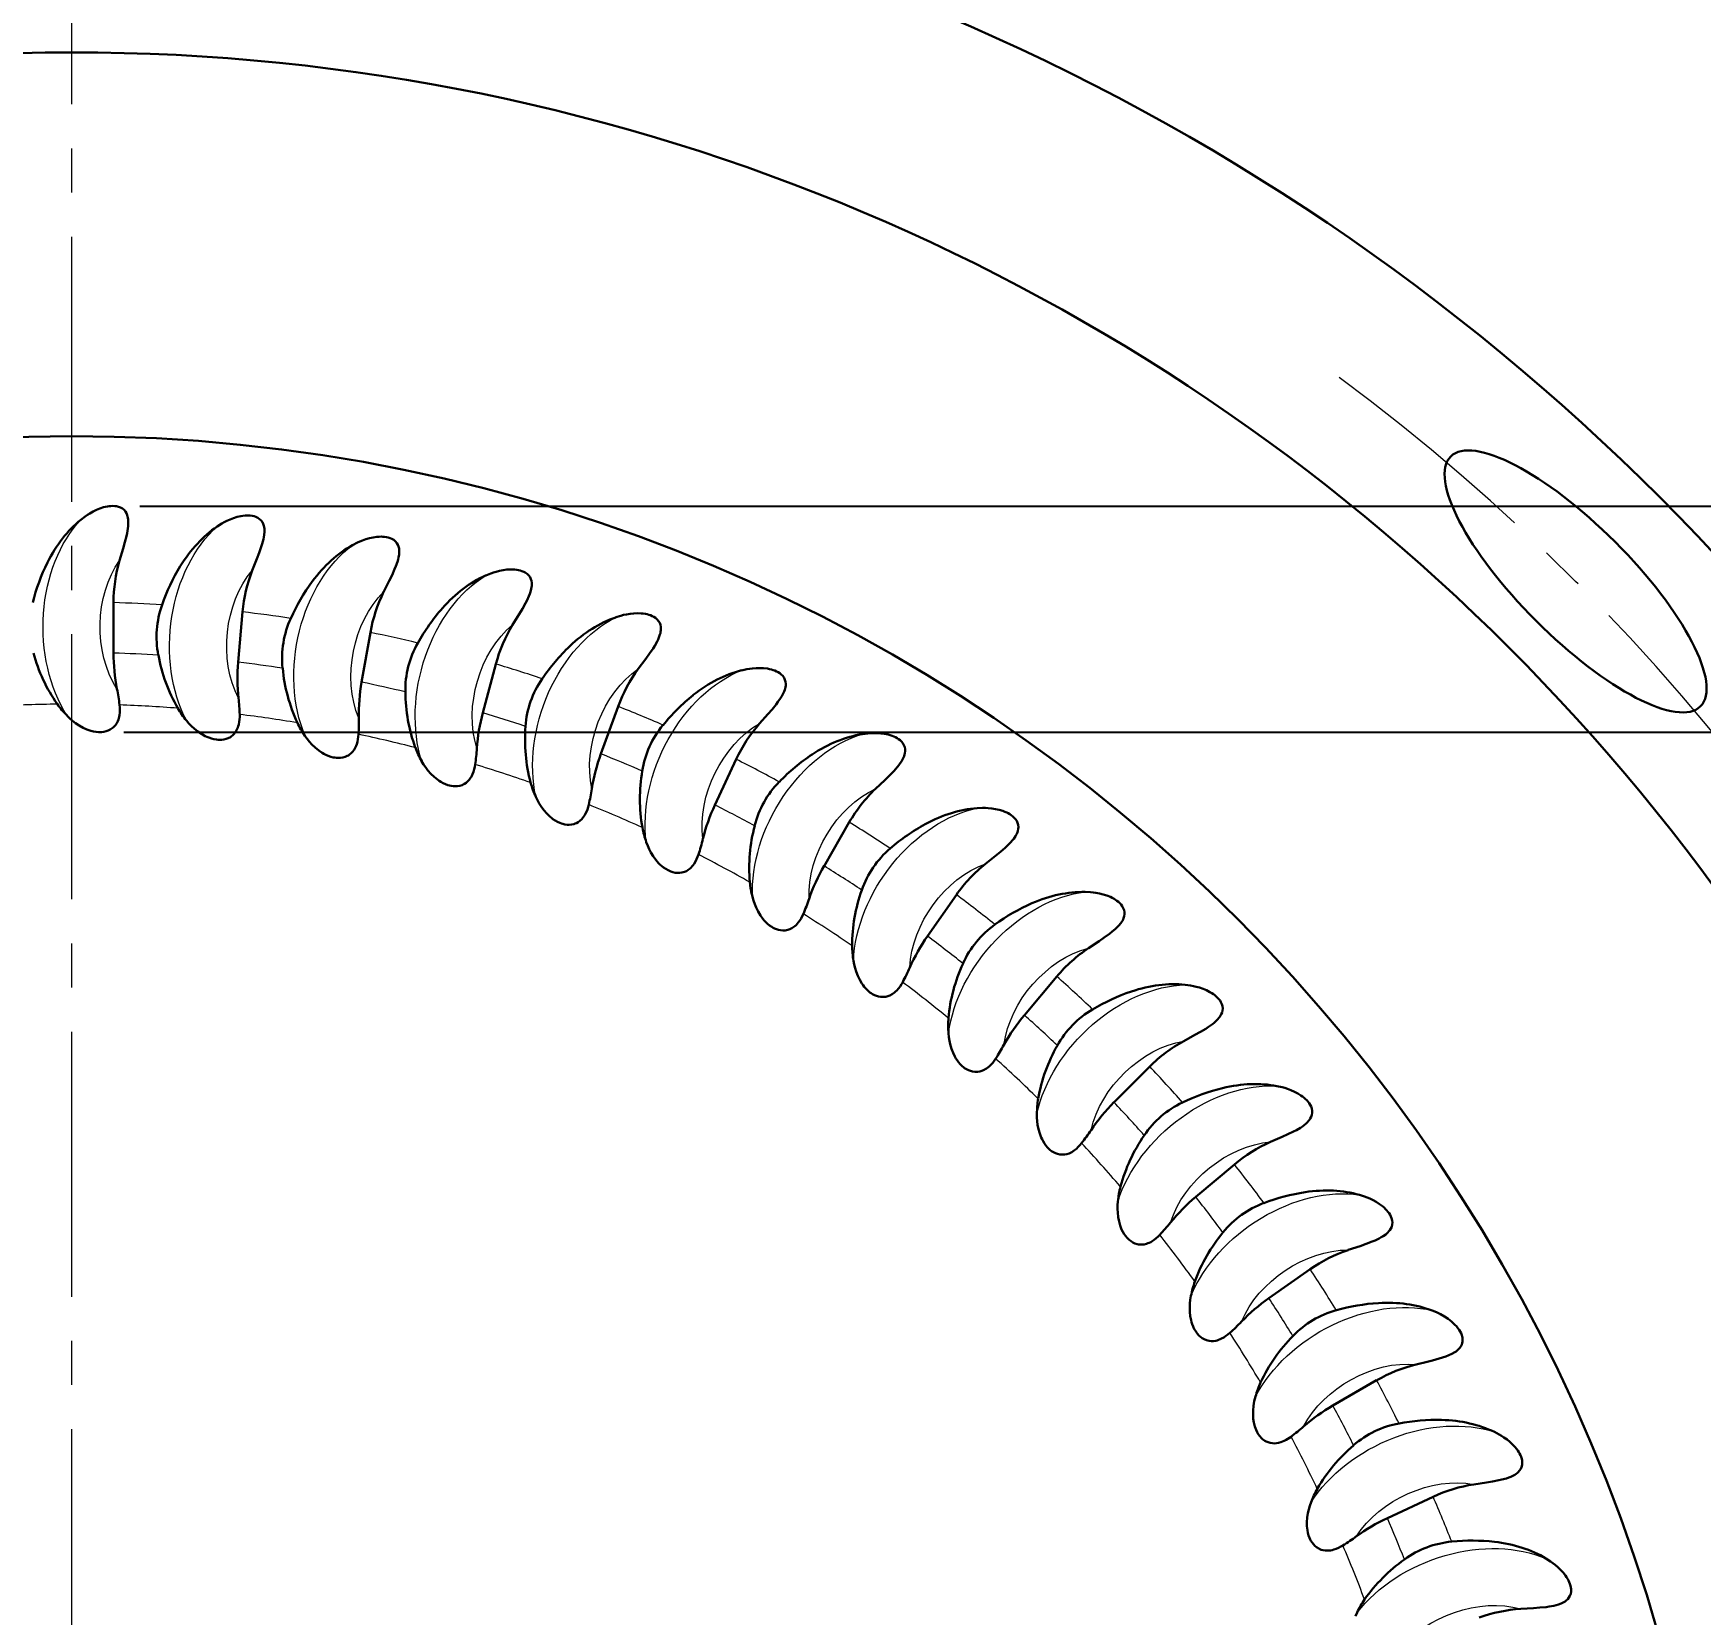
# Model space of a CAD drawing. Extents: x 89 to 617, y -10 to 440.
# Drawn here: x 233.05 to 266.08, y 211.52 to 242.85 of the extents above; entities that cross this region are included whole.
import ezdxf

# ---------------------------------------------------------------- set-up
doc = ezdxf.new("R2010")
doc.units = 0
doc.header["$LTSCALE"] = 7
doc.header["$MEASUREMENT"] = 0
doc.linetypes.add('CENTER2', pattern=[1.125, 0.75, -0.125, 0.125, -0.125])
doc.layers.get('0').update_dxf_attribs({"linetype": 'CONTINUOUS', "lineweight": 15})
for name, color, linetype, lineweight in [('1', 1, 'CENTER2', 15), ('3', 3, 'CONTINUOUS', 30), ('8', 250, 'CONTINUOUS', 15)]:
    doc.layers.add(name, color=color, linetype=linetype, lineweight=lineweight)
doc.styles.add('ITALICT', font='ITALICT.shx', dxfattribs={"width": 0.8, "height": 3})
doc.dimstyles.get("Standard").update_dxf_attribs({"dimtxt": 3, "dimasz": 3, "dimexe": 0.5, "dimexo": 0.5, "dimgap": 0.8, "dimtad": 1, "dimdsep": 46, "dimtxsty": 'ITALICT', "dimcen": 0.09, "dimazin": 2, "dimtfac": 1, "dimtmove": 0, "dimatfit": 3, "dimfxl": 1, "dimtolj": 1, "dimtzin": 0, "dimarcsym": 0})

# ---------------------------------------------------------------- blocks, each defined once
blk = doc.blocks.new('*D10')
at = {"color": 0, "lineweight": -2, "transparency": 16777216}
for p, q in [((235.162, 233.487), (314.622, 233.487)), ((314.122, 173.922), (314.122, 230.487)), ((233.636, 170.922), (314.622, 170.922))]:
    blk.add_line(p, q, dxfattribs=at)
at = {"color": 0, "transparency": 16777216}
for points in [[(313.622, 230.487), (314.622, 230.487), (314.122, 233.487)], [(313.622, 173.922), (314.622, 173.922), (314.122, 170.922)]]:
    blk.add_solid(points, dxfattribs=at)
at = {"color": 0, "transparency": 16777216, "insert": (311.822, 203.447), "char_height": 3, "attachment_point": 5, "rotation": 90, "style": 'ITALICT'}
blk.add_mtext('\\A1;62.6', dxfattribs=at)
blk = doc.blocks.new('*D11')
at = {"color": 0, "lineweight": -2, "transparency": 16777216}
for p, q in [((305.122, 236.487), (305.122, 248.106)), ((235.162, 233.487), (305.622, 233.487)), ((305.122, 229.009), (305.122, 233.487)), ((234.844, 229.009), (305.622, 229.009)), ((305.122, 226.009), (305.122, 223.009))]:
    blk.add_line(p, q, dxfattribs=at)
at = {"color": 0, "transparency": 16777216}
for points in [[(304.622, 236.487), (305.622, 236.487), (305.122, 233.487)], [(304.622, 226.009), (305.622, 226.009), (305.122, 229.009)]]:
    blk.add_solid(points, dxfattribs=at)
at = {"color": 0, "transparency": 16777216, "insert": (302.822, 244.506), "char_height": 3, "attachment_point": 5, "rotation": 90, "style": 'ITALICT'}
blk.add_mtext('\\A1;4.5', dxfattribs=at)
blk = doc.blocks.new('*D48')
at = {"color": 0, "lineweight": -2, "transparency": 16777216}
for p, q in [((234.307, 278.197), (340.204, 278.197)), ((339.704, 275.197), (339.704, 129.197)), ((234.307, 126.197), (340.204, 126.197))]:
    blk.add_line(p, q, dxfattribs=at)
at = {"color": 0, "transparency": 16777216}
for points in [[(339.204, 275.197), (340.204, 275.197), (339.704, 278.197)], [(339.204, 129.197), (340.204, 129.197), (339.704, 126.197)]]:
    blk.add_solid(points, dxfattribs=at)
at = {"color": 0, "transparency": 16777216, "insert": (337.404, 202.197), "char_height": 3, "attachment_point": 5, "rotation": 90, "style": 'ITALICT'}
blk.add_mtext('\\A1;152', dxfattribs=at)
blk = doc.blocks.new('*D54')
at = {"color": 0, "lineweight": -2, "transparency": 16777216}
for p, q in [((173.432, 224.172), (156.954, 230.17)), ((170.807, 202.197), (152.021, 202.197))]:
    blk.add_line(p, q, dxfattribs=at)
blk.add_arc((233.807, 202.197), 81.286, 162.11471, 177.88529, dxfattribs=at)
at = {"color": 0, "transparency": 16777216}
for points in [[(155.977, 227.324), (156.922, 226.999), (157.423, 229.999)], [(153.077, 205.188), (152.077, 205.206), (152.521, 202.197)]]:
    blk.add_solid(points, dxfattribs=at)
at = {"color": 0, "transparency": 16777216, "insert": (151.491, 216.712), "char_height": 3, "attachment_point": 5, "rotation": 80, "style": 'ITALICT'}
blk.add_mtext('\\A1;20°', dxfattribs=at)
blk = doc.blocks.new('*D55')
at = {"color": 0, "lineweight": -2, "transparency": 16777216}
for p, q in [((181.658, 254.346), (170.053, 265.951)), ((170.807, 202.197), (143.645, 202.197))]:
    blk.add_line(p, q, dxfattribs=at)
blk.add_arc((233.807, 202.197), 89.662, 136.91715, 178.08285, dxfattribs=at)
at = {"color": 0, "transparency": 16777216}
for points in [[(167.962, 263.789), (168.681, 263.094), (170.407, 265.598)], [(144.696, 205.189), (143.696, 205.205), (144.145, 202.197)]]:
    blk.add_solid(points, dxfattribs=at)
at = {"color": 0, "transparency": 16777216, "insert": (148.846, 237.39), "char_height": 3, "attachment_point": 5, "rotation": 67.5, "style": 'ITALICT'}
blk.add_mtext('\\A1;45°', dxfattribs=at)
blk = doc.blocks.new('*U67')
at = {"layer": '1'}
blk.add_arc((42.14, 0), 42.14, 171.5767, 188.4233, dxfattribs=at)
at = {"layer": '3'}
blk.add_ellipse((0, 0), major_axis=(0, 3.5), ratio=0.316357, dxfattribs=at)
blk = doc.blocks.new('*U68')
at = {"color": 0, "linetype": 'ByBlock', "lineweight": -2, "rotation": 225.0000000000001}
blk.add_blockref('*U67', (263.605, 231.994), dxfattribs=at)

msp = doc.modelspace()

# ---------------------------------------------------------------- linework, layer by layer
at = {"layer": '1'}
msp.add_line((233.807, 278.197), (233.807, 202.197), dxfattribs=at)
msp.add_arc((233.807, 202.197), 57, 12.6703, 166.5373, dxfattribs=at)
at = {"layer": '3'}
for radius in [44.5, 40.28, 32.675]:
    msp.add_circle((233.807, 202.197), radius, dxfattribs=at)
at = {"layer": '8', "lineweight": 30, "ltscale": 0.02501}
for p, q in [((234.639, 230.573), (234.639, 231.573)), ((241.955, 229.391), (242.214, 230.357)), ((246.553, 227.563), (246.976, 228.47)), ((248.715, 226.355), (249.215, 227.222)), ((250.764, 224.964), (251.338, 225.784)), ((254.46, 221.674), (255.167, 222.381)), ((256.079, 219.8), (256.845, 220.443))]:
    msp.add_line(p, q, dxfattribs=at)
at = {"layer": '8', "lineweight": 30, "ltscale": 0.025011}
for p, q in [((237.109, 230.392), (237.196, 231.389)), ((239.554, 229.997), (239.727, 230.983)), ((244.294, 228.577), (244.636, 229.517)), ((257.528, 217.792), (258.348, 218.366)), ((258.797, 215.665), (259.663, 216.165)), ((259.876, 213.436), (260.782, 213.859))]:
    msp.add_line(p, q, dxfattribs=at)
at = {"layer": '8', "lineweight": 30, "ltscale": 0.025009}
msp.add_line((252.684, 223.4), (253.327, 224.166), dxfattribs=at)
at = {"layer": '8', "lineweight": 30}
for points in [[(233.99, 233.216), (234.077, 233.282), (234.122, 233.313), (234.168, 233.342), (234.232, 233.378), (234.299, 233.41), (234.367, 233.438), (234.439, 233.462), (234.479, 233.472), (234.52, 233.48), (234.554, 233.485), (234.587, 233.488), (234.625, 233.489), (234.662, 233.487), (234.699, 233.483), (234.734, 233.474), (234.776, 233.459), (234.814, 233.437), (234.847, 233.41), (234.874, 233.379), (234.894, 233.345), (234.909, 233.309), (234.918, 233.282), (234.924, 233.253), (234.928, 233.224), (234.931, 233.195), (234.931, 233.135), (234.928, 233.089), (234.923, 233.044), (234.908, 232.952), (234.895, 232.891), (234.864, 232.769), (234.83, 232.649), (234.758, 232.408)], [(236.692, 233.082), (236.785, 233.14), (236.833, 233.167), (236.881, 233.192), (236.948, 233.222), (237.017, 233.249), (237.088, 233.271), (237.161, 233.288), (237.202, 233.295), (237.244, 233.299), (237.278, 233.301), (237.312, 233.301), (237.349, 233.299), (237.386, 233.294), (237.422, 233.286), (237.456, 233.275), (237.497, 233.255), (237.533, 233.23), (237.563, 233.201), (237.587, 233.167), (237.605, 233.132), (237.617, 233.095), (237.623, 233.067), (237.627, 233.038), (237.628, 233.008), (237.628, 232.979), (237.623, 232.919), (237.617, 232.874), (237.608, 232.829), (237.584, 232.739), (237.566, 232.68), (237.524, 232.56), (237.48, 232.444), (237.388, 232.211)], [(239.373, 232.713), (239.47, 232.763), (239.52, 232.785), (239.571, 232.806), (239.64, 232.83), (239.711, 232.851), (239.783, 232.867), (239.858, 232.877), (239.9, 232.88), (239.941, 232.881), (239.975, 232.88), (240.009, 232.877), (240.046, 232.872), (240.083, 232.864), (240.118, 232.852), (240.151, 232.838), (240.19, 232.815), (240.224, 232.788), (240.251, 232.755), (240.272, 232.72), (240.286, 232.683), (240.295, 232.645), (240.299, 232.617), (240.3, 232.587), (240.299, 232.558), (240.296, 232.529), (240.287, 232.47), (240.276, 232.426), (240.263, 232.381), (240.232, 232.294), (240.208, 232.236), (240.156, 232.121), (240.102, 232.008), (239.99, 231.784)], [(242.012, 232.111), (242.113, 232.153), (242.165, 232.171), (242.217, 232.187), (242.288, 232.205), (242.36, 232.22), (242.434, 232.229), (242.509, 232.233), (242.551, 232.233), (242.592, 232.23), (242.626, 232.226), (242.66, 232.22), (242.696, 232.211), (242.731, 232.2), (242.766, 232.186), (242.797, 232.169), (242.834, 232.143), (242.865, 232.112), (242.89, 232.078), (242.908, 232.04), (242.919, 232.003), (242.924, 231.964), (242.925, 231.935), (242.924, 231.906), (242.92, 231.877), (242.915, 231.848), (242.9, 231.79), (242.886, 231.747), (242.869, 231.704), (242.831, 231.62), (242.802, 231.564), (242.74, 231.453), (242.676, 231.346), (242.545, 231.133)], [(244.588, 231.283), (244.692, 231.315), (244.745, 231.329), (244.799, 231.34), (244.871, 231.352), (244.944, 231.36), (245.018, 231.363), (245.094, 231.36), (245.135, 231.356), (245.176, 231.35), (245.21, 231.343), (245.243, 231.334), (245.278, 231.323), (245.312, 231.308), (245.345, 231.291), (245.375, 231.271), (245.41, 231.242), (245.438, 231.209), (245.46, 231.172), (245.474, 231.134), (245.482, 231.095), (245.484, 231.056), (245.482, 231.027), (245.478, 230.998), (245.472, 230.97), (245.465, 230.941), (245.445, 230.885), (245.427, 230.843), (245.406, 230.802), (245.361, 230.721), (245.327, 230.668), (245.256, 230.564), (245.183, 230.463), (245.034, 230.261)], [(247.081, 230.232), (247.188, 230.256), (247.242, 230.264), (247.297, 230.271), (247.37, 230.277), (247.444, 230.278), (247.518, 230.275), (247.593, 230.266), (247.634, 230.258), (247.674, 230.248), (247.707, 230.238), (247.738, 230.227), (247.773, 230.212), (247.806, 230.195), (247.837, 230.175), (247.865, 230.152), (247.897, 230.12), (247.922, 230.085), (247.941, 230.046), (247.952, 230.007), (247.956, 229.968), (247.955, 229.929), (247.951, 229.9), (247.944, 229.872), (247.936, 229.843), (247.926, 229.816), (247.901, 229.761), (247.879, 229.721), (247.855, 229.682), (247.803, 229.606), (247.765, 229.556), (247.685, 229.458), (247.603, 229.364), (247.437, 229.176)], [(234.758, 229.546), (234.762, 229.497), (234.764, 229.447), (234.763, 229.396), (234.757, 229.346), (234.751, 229.314), (234.744, 229.283), (234.735, 229.255), (234.725, 229.228), (234.703, 229.185), (234.678, 229.149), (234.653, 229.119), (234.633, 229.1), (234.613, 229.084), (234.572, 229.058), (234.531, 229.038), (234.49, 229.025), (234.448, 229.015), (234.407, 229.01), (234.375, 229.009), (234.344, 229.009), (234.292, 229.013), (234.24, 229.022), (234.189, 229.034), (234.151, 229.046), (234.112, 229.06), (234.036, 229.094), (233.96, 229.137), (233.885, 229.187), (233.828, 229.231), (233.772, 229.28), (233.717, 229.334)], [(237.138, 229.359), (237.138, 229.31), (237.135, 229.26), (237.129, 229.209), (237.12, 229.16), (237.111, 229.128), (237.101, 229.098), (237.09, 229.071), (237.077, 229.045), (237.052, 229.004), (237.024, 228.97), (236.996, 228.943), (236.975, 228.926), (236.953, 228.911), (236.91, 228.889), (236.868, 228.873), (236.825, 228.863), (236.783, 228.857), (236.741, 228.856), (236.71, 228.857), (236.678, 228.86), (236.627, 228.869), (236.577, 228.882), (236.527, 228.899), (236.489, 228.914), (236.452, 228.931), (236.38, 228.972), (236.308, 229.021), (236.237, 229.078), (236.184, 229.127), (236.133, 229.18), (236.082, 229.238)], [(239.493, 228.965), (239.488, 228.916), (239.481, 228.867), (239.471, 228.817), (239.457, 228.769), (239.446, 228.738), (239.433, 228.709), (239.419, 228.682), (239.405, 228.658), (239.376, 228.619), (239.345, 228.588), (239.315, 228.563), (239.292, 228.548), (239.269, 228.536), (239.225, 228.517), (239.181, 228.505), (239.138, 228.499), (239.096, 228.497), (239.054, 228.499), (239.022, 228.503), (238.991, 228.508), (238.941, 228.521), (238.892, 228.539), (238.843, 228.56), (238.808, 228.579), (238.772, 228.599), (238.703, 228.646), (238.636, 228.701), (238.57, 228.764), (238.522, 228.817), (238.476, 228.875), (238.43, 228.937)], [(249.474, 228.969), (249.583, 228.983), (249.637, 228.987), (249.692, 228.989), (249.766, 228.988), (249.839, 228.983), (249.913, 228.973), (249.987, 228.958), (250.027, 228.946), (250.066, 228.933), (250.098, 228.92), (250.128, 228.906), (250.161, 228.888), (250.193, 228.868), (250.222, 228.846), (250.248, 228.821), (250.277, 228.786), (250.299, 228.748), (250.314, 228.709), (250.322, 228.668), (250.323, 228.629), (250.318, 228.59), (250.311, 228.562), (250.302, 228.534), (250.292, 228.507), (250.279, 228.48), (250.25, 228.428), (250.224, 228.39), (250.197, 228.353), (250.138, 228.282), (250.096, 228.235), (250.008, 228.145), (249.918, 228.058), (249.736, 227.885)], [(241.804, 228.368), (241.795, 228.32), (241.784, 228.271), (241.769, 228.222), (241.751, 228.175), (241.738, 228.145), (241.722, 228.118), (241.706, 228.093), (241.69, 228.07), (241.657, 228.034), (241.624, 228.005), (241.592, 227.983), (241.568, 227.97), (241.544, 227.959), (241.498, 227.945), (241.453, 227.937), (241.41, 227.934), (241.368, 227.936), (241.326, 227.941), (241.295, 227.948), (241.265, 227.956), (241.216, 227.974), (241.168, 227.996), (241.122, 228.021), (241.088, 228.042), (241.055, 228.066), (240.99, 228.119), (240.928, 228.179), (240.868, 228.248), (240.825, 228.305), (240.783, 228.366), (240.743, 228.433)], [(244.055, 227.572), (244.042, 227.524), (244.026, 227.476), (244.007, 227.429), (243.985, 227.384), (243.969, 227.356), (243.951, 227.329), (243.933, 227.306), (243.915, 227.284), (243.879, 227.251), (243.844, 227.225), (243.809, 227.206), (243.785, 227.195), (243.76, 227.187), (243.713, 227.176), (243.668, 227.172), (243.624, 227.173), (243.582, 227.179), (243.541, 227.188), (243.511, 227.197), (243.481, 227.208), (243.434, 227.23), (243.389, 227.256), (243.345, 227.285), (243.313, 227.31), (243.282, 227.336), (243.222, 227.394), (243.165, 227.46), (243.111, 227.533), (243.073, 227.594), (243.037, 227.659), (243.004, 227.728)], [(251.748, 227.501), (251.857, 227.506), (251.912, 227.505), (251.967, 227.502), (252.04, 227.495), (252.113, 227.484), (252.185, 227.468), (252.257, 227.446), (252.296, 227.431), (252.334, 227.414), (252.365, 227.399), (252.394, 227.382), (252.425, 227.361), (252.455, 227.338), (252.482, 227.313), (252.506, 227.286), (252.532, 227.249), (252.551, 227.21), (252.562, 227.169), (252.566, 227.128), (252.563, 227.089), (252.555, 227.051), (252.546, 227.023), (252.535, 226.996), (252.522, 226.97), (252.507, 226.945), (252.473, 226.895), (252.445, 226.86), (252.414, 226.825), (252.349, 226.759), (252.304, 226.717), (252.208, 226.634), (252.111, 226.555), (251.915, 226.399)], [(246.227, 226.582), (246.21, 226.536), (246.191, 226.489), (246.168, 226.444), (246.142, 226.401), (246.123, 226.374), (246.103, 226.35), (246.083, 226.327), (246.063, 226.308), (246.024, 226.278), (245.987, 226.255), (245.951, 226.239), (245.925, 226.231), (245.9, 226.225), (245.852, 226.218), (245.807, 226.218), (245.764, 226.223), (245.722, 226.232), (245.682, 226.245), (245.653, 226.257), (245.624, 226.27), (245.579, 226.296), (245.536, 226.325), (245.495, 226.359), (245.465, 226.386), (245.437, 226.414), (245.382, 226.478), (245.331, 226.548), (245.284, 226.626), (245.251, 226.69), (245.221, 226.757), (245.194, 226.83)], [(248.305, 225.407), (248.284, 225.362), (248.261, 225.318), (248.234, 225.275), (248.204, 225.234), (248.183, 225.209), (248.162, 225.186), (248.139, 225.166), (248.117, 225.148), (248.077, 225.122), (248.037, 225.102), (248, 225.089), (247.974, 225.083), (247.948, 225.079), (247.9, 225.077), (247.855, 225.081), (247.812, 225.089), (247.772, 225.102), (247.733, 225.118), (247.705, 225.133), (247.678, 225.149), (247.635, 225.178), (247.595, 225.211), (247.556, 225.248), (247.529, 225.277), (247.503, 225.309), (247.454, 225.377), (247.41, 225.451), (247.37, 225.533), (247.342, 225.599), (247.318, 225.669), (247.297, 225.743)], [(253.885, 225.842), (253.994, 225.836), (254.049, 225.831), (254.103, 225.823), (254.175, 225.81), (254.247, 225.792), (254.317, 225.77), (254.388, 225.742), (254.425, 225.723), (254.462, 225.703), (254.491, 225.686), (254.518, 225.666), (254.548, 225.643), (254.575, 225.618), (254.6, 225.59), (254.622, 225.561), (254.644, 225.522), (254.659, 225.481), (254.667, 225.44), (254.667, 225.398), (254.661, 225.36), (254.65, 225.322), (254.639, 225.296), (254.625, 225.27), (254.61, 225.245), (254.593, 225.221), (254.555, 225.175), (254.523, 225.141), (254.49, 225.11), (254.42, 225.05), (254.37, 225.011), (254.267, 224.937), (254.164, 224.867), (253.955, 224.729)], [(250.273, 224.055), (250.248, 224.012), (250.221, 223.97), (250.19, 223.929), (250.157, 223.891), (250.134, 223.868), (250.11, 223.848), (250.087, 223.829), (250.063, 223.814), (250.02, 223.791), (249.98, 223.775), (249.941, 223.765), (249.915, 223.761), (249.889, 223.76), (249.84, 223.762), (249.796, 223.769), (249.754, 223.782), (249.715, 223.798), (249.678, 223.817), (249.651, 223.834), (249.625, 223.852), (249.585, 223.886), (249.548, 223.922), (249.513, 223.962), (249.488, 223.994), (249.465, 224.027), (249.422, 224.099), (249.384, 224.177), (249.352, 224.262), (249.331, 224.33), (249.313, 224.402), (249.298, 224.478)], [(255.869, 224.002), (255.978, 223.987), (256.032, 223.977), (256.085, 223.964), (256.156, 223.945), (256.226, 223.921), (256.294, 223.892), (256.361, 223.858), (256.397, 223.837), (256.432, 223.814), (256.459, 223.793), (256.485, 223.772), (256.512, 223.746), (256.537, 223.718), (256.56, 223.689), (256.579, 223.658), (256.598, 223.617), (256.609, 223.575), (256.613, 223.533), (256.61, 223.492), (256.601, 223.454), (256.586, 223.418), (256.573, 223.392), (256.557, 223.368), (256.539, 223.344), (256.52, 223.321), (256.478, 223.279), (256.444, 223.249), (256.408, 223.22), (256.333, 223.166), (256.28, 223.132), (256.171, 223.068), (256.063, 223.007), (255.842, 222.887)], [(252.115, 222.537), (252.087, 222.496), (252.056, 222.457), (252.022, 222.419), (251.986, 222.384), (251.961, 222.363), (251.935, 222.344), (251.91, 222.328), (251.885, 222.314), (251.841, 222.295), (251.799, 222.283), (251.76, 222.277), (251.733, 222.275), (251.707, 222.276), (251.659, 222.282), (251.615, 222.294), (251.574, 222.31), (251.537, 222.329), (251.501, 222.352), (251.476, 222.371), (251.452, 222.391), (251.415, 222.428), (251.381, 222.468), (251.35, 222.51), (251.328, 222.544), (251.308, 222.579), (251.272, 222.655), (251.241, 222.736), (251.216, 222.823), (251.201, 222.893), (251.189, 222.966), (251.181, 223.043)], [(257.686, 221.996), (257.793, 221.972), (257.845, 221.957), (257.898, 221.94), (257.966, 221.914), (258.034, 221.884), (258.099, 221.85), (258.163, 221.81), (258.197, 221.786), (258.23, 221.76), (258.255, 221.737), (258.279, 221.713), (258.304, 221.685), (258.326, 221.656), (258.346, 221.624), (258.363, 221.592), (258.378, 221.549), (258.386, 221.506), (258.386, 221.464), (258.379, 221.423), (258.367, 221.386), (258.349, 221.352), (258.333, 221.327), (258.315, 221.304), (258.296, 221.282), (258.275, 221.261), (258.23, 221.223), (258.193, 221.196), (258.155, 221.17), (258.075, 221.123), (258.019, 221.094), (257.905, 221.039), (257.792, 220.988), (257.562, 220.888)], [(253.818, 220.864), (253.786, 220.826), (253.752, 220.789), (253.715, 220.754), (253.676, 220.723), (253.649, 220.704), (253.622, 220.688), (253.596, 220.674), (253.57, 220.662), (253.524, 220.647), (253.481, 220.639), (253.442, 220.636), (253.414, 220.637), (253.389, 220.64), (253.341, 220.65), (253.299, 220.665), (253.26, 220.685), (253.224, 220.707), (253.191, 220.733), (253.167, 220.754), (253.145, 220.777), (253.112, 220.816), (253.081, 220.859), (253.054, 220.904), (253.035, 220.94), (253.018, 220.977), (252.988, 221.055), (252.965, 221.138), (252.947, 221.227), (252.938, 221.298), (252.933, 221.372), (252.932, 221.45)], [(255.369, 219.048), (255.334, 219.014), (255.297, 218.98), (255.257, 218.949), (255.215, 218.921), (255.187, 218.904), (255.158, 218.89), (255.131, 218.879), (255.104, 218.87), (255.057, 218.859), (255.013, 218.854), (254.974, 218.855), (254.947, 218.858), (254.922, 218.863), (254.875, 218.877), (254.834, 218.896), (254.797, 218.919), (254.763, 218.945), (254.733, 218.973), (254.711, 218.996), (254.691, 219.021), (254.661, 219.063), (254.634, 219.108), (254.611, 219.155), (254.595, 219.192), (254.582, 219.231), (254.559, 219.311), (254.543, 219.397), (254.533, 219.487), (254.53, 219.558), (254.531, 219.633), (254.537, 219.71)], [(259.321, 219.839), (259.425, 219.806), (259.476, 219.787), (259.527, 219.765), (259.593, 219.734), (259.657, 219.698), (259.72, 219.658), (259.78, 219.613), (259.812, 219.586), (259.842, 219.557), (259.865, 219.532), (259.887, 219.506), (259.909, 219.476), (259.929, 219.445), (259.946, 219.412), (259.959, 219.378), (259.971, 219.334), (259.975, 219.291), (259.972, 219.249), (259.961, 219.209), (259.946, 219.173), (259.925, 219.14), (259.907, 219.117), (259.887, 219.096), (259.866, 219.075), (259.843, 219.056), (259.795, 219.022), (259.756, 218.998), (259.716, 218.976), (259.632, 218.936), (259.574, 218.912), (259.456, 218.867), (259.338, 218.826), (259.1, 218.747)], [(256.756, 217.105), (256.718, 217.074), (256.678, 217.043), (256.635, 217.016), (256.591, 216.991), (256.561, 216.977), (256.532, 216.966), (256.504, 216.957), (256.476, 216.95), (256.428, 216.943), (256.384, 216.942), (256.345, 216.947), (256.319, 216.952), (256.294, 216.959), (256.249, 216.978), (256.209, 217), (256.175, 217.026), (256.143, 217.055), (256.115, 217.086), (256.096, 217.11), (256.078, 217.137), (256.051, 217.181), (256.029, 217.228), (256.01, 217.278), (255.998, 217.316), (255.987, 217.355), (255.971, 217.438), (255.963, 217.524), (255.961, 217.615), (255.964, 217.686), (255.972, 217.76), (255.984, 217.836)], [(261.272, 217.201), (261.244, 217.235), (261.214, 217.267), (261.182, 217.299), (261.149, 217.328), (261.079, 217.382), (261.006, 217.43), (260.929, 217.473), (260.846, 217.513), (260.761, 217.549)], [(261.272, 217.201), (261.295, 217.168), (261.317, 217.134), (261.335, 217.098), (261.349, 217.062), (261.357, 217.036), (261.362, 217.01), (261.365, 216.987), (261.366, 216.964), (261.364, 216.933), (261.358, 216.903), (261.349, 216.875), (261.33, 216.837), (261.305, 216.803), (261.284, 216.78), (261.261, 216.758), (261.236, 216.739), (261.21, 216.721), (261.154, 216.688), (261.095, 216.661), (261.034, 216.636), (260.971, 216.615), (260.904, 216.594), (260.769, 216.557), (260.663, 216.531), (260.446, 216.479)], [(257.348, 215.058), (257.319, 215.097), (257.295, 215.14), (257.274, 215.184), (257.26, 215.218), (257.248, 215.253), (257.23, 215.327), (257.219, 215.404), (257.214, 215.486), (257.216, 215.57), (257.224, 215.658), (257.24, 215.749), (257.263, 215.844)], [(257.348, 215.058), (257.384, 215.018), (257.405, 214.999), (257.428, 214.981), (257.45, 214.966), (257.473, 214.953), (257.511, 214.937), (257.553, 214.924), (257.603, 214.917), (257.638, 214.916), (257.677, 214.918), (257.721, 214.926), (257.768, 214.94), (257.8, 214.951), (257.832, 214.966), (257.869, 214.985), (257.905, 215.006), (257.967, 215.048)], [(261.997, 215.141), (262.093, 215.09), (262.14, 215.062), (262.186, 215.032), (262.246, 214.99), (262.303, 214.943), (262.358, 214.893), (262.41, 214.838), (262.436, 214.806), (262.461, 214.772), (262.479, 214.744), (262.496, 214.715), (262.513, 214.681), (262.527, 214.647), (262.538, 214.611), (262.546, 214.576), (262.549, 214.531), (262.546, 214.487), (262.535, 214.446), (262.518, 214.409), (262.496, 214.376), (262.47, 214.347), (262.449, 214.328), (262.425, 214.31), (262.401, 214.294), (262.375, 214.279), (262.322, 214.254), (262.279, 214.237), (262.235, 214.222), (262.146, 214.197), (262.085, 214.184), (261.961, 214.16), (261.838, 214.14), (261.59, 214.103)], [(258.996, 212.894), (258.953, 212.869), (258.908, 212.846), (258.861, 212.826), (258.814, 212.81), (258.782, 212.802), (258.751, 212.795), (258.722, 212.791), (258.693, 212.79), (258.645, 212.791), (258.602, 212.798), (258.564, 212.809), (258.539, 212.819), (258.515, 212.83), (258.474, 212.856), (258.44, 212.885), (258.41, 212.917), (258.384, 212.95), (258.361, 212.986), (258.347, 213.014), (258.334, 213.042), (258.316, 213.091), (258.301, 213.141), (258.291, 213.193), (258.286, 213.233), (258.282, 213.274), (258.281, 213.357), (258.287, 213.444), (258.302, 213.534), (258.317, 213.603), (258.338, 213.675), (258.363, 213.748)], [(263.017, 212.635), (263.109, 212.576), (263.154, 212.544), (263.197, 212.51), (263.253, 212.462), (263.306, 212.411), (263.356, 212.357), (263.402, 212.297), (263.426, 212.263), (263.448, 212.227), (263.464, 212.197), (263.478, 212.166), (263.492, 212.132), (263.503, 212.096), (263.511, 212.06), (263.515, 212.024), (263.515, 211.979), (263.508, 211.936), (263.493, 211.896), (263.473, 211.86), (263.449, 211.829), (263.42, 211.803), (263.397, 211.785), (263.372, 211.77), (263.346, 211.756), (263.32, 211.743), (263.264, 211.723), (263.22, 211.71), (263.175, 211.699), (263.084, 211.682), (263.022, 211.673), (262.896, 211.661), (262.772, 211.652), (262.522, 211.637)], [(259.245, 211.493), (259.276, 211.564)]]:
    msp.add_lwpolyline(points, dxfattribs=at)
for centre, radius, start, end in [((236.916, 230.598), 3.999, 153.7342, 165.8647), ((237.604, 231.575), 2.965, 163.6809, 180.0394), ((239.379, 230.219), 3.999, 148.7342, 160.8647), ((240.15, 231.133), 2.965, 158.6809, 175.0394), ((241.8, 229.627), 3.999, 143.7342, 155.8647), ((242.648, 230.47), 2.965, 153.6809, 170.0394), ((237.382, 230.895), 1.891, 160.3687, 191.0375), ((239.869, 230.474), 1.891, 155.3697, 186.0366), ((244.161, 228.826), 3.999, 138.7342, 150.8647), ((245.078, 229.592), 2.965, 148.6809, 165.0394), ((236.216, 231.438), 3.281, 195.2542, 214.9096), ((238.376, 230.574), 3.737, 180.0191, 190.9749), ((242.311, 229.838), 1.891, 150.3688, 181.0375), ((246.442, 227.822), 3.999, 133.7342, 145.8647), ((238.754, 231.118), 3.28, 190.2668, 209.9273), ((240.832, 230.068), 3.737, 175.0191, 185.9749), ((241.257, 230.576), 3.281, 185.2542, 204.9096), ((247.423, 228.505), 2.965, 143.6809, 160.0394), ((243.234, 229.35), 3.737, 170.0191, 180.9749), ((244.687, 228.992), 1.891, 145.3688, 176.0375), ((230.894, 229.081), 3.892, 6.8669, 11.5882), ((233.248, 229.232), 3.892, 1.8669, 6.5882), ((243.702, 229.819), 3.281, 180.2542, 199.9096), ((248.627, 226.623), 3.999, 128.7342, 140.8647), ((235.123, 230.71), 1.967, 215.716, 224.3701), ((237.603, 230.486), 1.967, 210.716, 219.3701), ((235.607, 229.178), 3.892, 356.8669, 1.5882), ((245.565, 228.425), 3.737, 165.0191, 175.9749), ((240.054, 230.048), 1.967, 205.716, 214.3701), ((246.072, 228.851), 3.281, 175.2542, 194.9096), ((246.981, 227.942), 1.891, 140.3688, 171.0375), ((249.664, 227.218), 2.965, 138.6809, 155.0394), ((242.458, 229.397), 1.967, 200.716, 209.3701), ((237.951, 228.919), 3.892, 351.8669, 356.5882), ((247.806, 227.3), 3.737, 160.0191, 170.9749), ((250.7, 225.239), 3.999, 123.7342, 135.8647), ((244.796, 228.54), 1.967, 195.716, 204.3701), ((248.348, 227.681), 3.281, 170.2542, 189.9096), ((249.175, 226.696), 1.891, 135.3688, 166.0375), ((240.264, 228.456), 3.892, 346.8669, 351.5882), ((251.784, 225.741), 2.965, 133.6809, 150.0394), ((249.94, 225.985), 3.737, 155.0191, 165.9749), ((247.05, 227.482), 1.967, 190.716, 199.3701), ((250.514, 226.317), 3.281, 165.2542, 184.9096), ((252.644, 223.679), 3.999, 118.7342, 130.8647), ((242.529, 227.793), 3.892, 341.8669, 346.5882), ((251.252, 225.263), 1.891, 130.3688, 161.0375), ((251.952, 224.488), 3.737, 150.0191, 160.9749), ((253.768, 224.085), 2.965, 128.6809, 145.0394), ((249.203, 226.232), 1.967, 185.716, 194.3701), ((244.726, 226.936), 3.892, 336.8669, 341.5882), ((252.552, 224.769), 3.281, 160.2542, 179.9096), ((254.444, 221.955), 3.999, 113.7342, 125.8647), ((253.826, 222.822), 3.737, 145.0191, 155.9749), ((253.196, 223.655), 1.891, 125.3688, 156.0375), ((251.239, 224.798), 1.967, 180.716, 189.3701), ((255.6, 222.262), 2.965, 123.6809, 140.0394), ((246.841, 225.89), 3.892, 331.8669, 336.5882), ((254.448, 223.049), 3.281, 155.2542, 174.9096), ((256.088, 220.082), 3.999, 108.7342, 120.8647), ((253.143, 223.193), 1.967, 175.716, 184.3701), ((255.547, 220.999), 3.737, 140.0191, 150.9749), ((254.992, 221.883), 1.891, 120.3688, 151.0375), ((248.856, 224.664), 3.892, 326.8669, 331.5882), ((256.187, 221.171), 3.281, 150.2542, 169.9096), ((257.265, 220.286), 2.965, 118.6809, 135.0394), ((254.899, 221.428), 1.967, 170.716, 179.3701), ((257.103, 219.032), 3.737, 135.0191, 145.9749), ((256.627, 219.962), 1.891, 115.3688, 146.0375), ((257.562, 218.072), 3.999, 103.7342, 115.8647), ((250.757, 223.267), 3.892, 321.8669, 326.5882), ((257.756, 219.148), 3.281, 145.2542, 164.9096), ((258.753, 218.173), 2.965, 113.6809, 130.0394), ((256.495, 219.517), 1.967, 165.716, 174.3701), ((258.482, 216.938), 3.737, 130.0191, 140.9749), ((258.089, 217.906), 1.891, 110.3688, 141.0375), ((258.855, 215.941), 3.999, 98.7342, 110.8647), ((252.529, 221.709), 3.892, 316.8669, 321.5882), ((259.141, 216.998), 3.28, 140.2668, 159.9273), ((260.05, 215.938), 2.965, 108.6809, 125.0394), ((257.918, 217.473), 1.967, 160.716, 169.3701), ((259.673, 214.731), 3.737, 125.0191, 135.9749), ((259.958, 213.706), 3.999, 93.7342, 105.8647), ((259.365, 215.73), 1.891, 105.3688, 136.0375), ((254.158, 220.003), 3.892, 311.8669, 316.5882), ((260.335, 214.732), 3.281, 135.2542, 154.9096), ((261.148, 213.598), 2.965, 103.6809, 120.0394), ((259.158, 215.314), 1.967, 155.716, 164.3701), ((260.667, 212.429), 3.737, 120.0191, 130.9749), ((260.861, 211.383), 3.999, 88.7342, 100.8647), ((255.632, 218.162), 3.892, 306.8669, 311.5882), ((260.447, 213.451), 1.891, 100.3688, 131.0375), ((261.327, 212.372), 3.281, 130.2542, 149.9096), ((262.037, 211.172), 2.965, 98.6809, 115.0394), ((260.204, 213.055), 1.967, 150.716, 159.3701), ((261.456, 210.049), 3.737, 115.0191, 125.9749), ((256.941, 216.199), 3.892, 301.8669, 306.5882), ((261.327, 211.086), 1.891, 95.3688, 126.0375), ((261.559, 208.99), 3.999, 83.7342, 95.8647), ((262.109, 209.935), 3.281, 125.2542, 144.9096), ((261.05, 210.713), 1.967, 145.716, 154.3701), ((262.712, 208.678), 2.965, 93.6809, 110.0394)]:
    msp.add_arc(centre, radius, start, end, dxfattribs=at)
at = {"layer": '8', "lineweight": 13}
for radius, start, end in [(29.388, 86.5014, 88.3789), (29.388, 81.5014, 83.3789), (29.388, 76.5014, 78.3789), (28.388, 86.5297, 88.3218), (28.388, 81.5297, 83.3218), (29.388, 71.5014, 73.3789), (28.388, 76.5297, 78.3218), (27.365, 90.5893, 93.009), (27.365, 85.5893, 88.009), (27.365, 80.5893, 83.009), (28.388, 71.5297, 73.3218), (29.388, 66.5014, 68.3789), (27.365, 75.5893, 78.009), (27.365, 70.5893, 73.009), (28.388, 66.5297, 68.3218), (29.388, 61.5014, 63.3789), (27.365, 65.5893, 68.009), (28.388, 61.5297, 63.3218), (29.388, 56.5014, 58.3789), (27.365, 60.5893, 63.009), (28.388, 56.5297, 58.3218), (29.388, 51.5014, 53.3789), (27.365, 55.5893, 58.009), (28.388, 51.5297, 53.3218), (27.365, 50.5893, 53.009), (29.388, 46.5014, 48.3789), (28.388, 46.5297, 48.3218), (27.365, 45.5893, 48.009), (29.388, 41.5014, 43.3789), (28.388, 41.5297, 43.3218), (27.365, 40.5893, 43.009), (29.388, 36.5014, 38.3789), (28.388, 36.5297, 38.3218), (27.365, 35.5893, 38.009), (29.388, 31.5014, 33.3789), (28.388, 31.5297, 33.3218), (27.365, 30.5893, 33.009), (29.388, 26.5014, 28.3789), (28.388, 26.5297, 28.3218), (27.365, 25.5893, 28.009), (29.388, 21.5014, 23.3789), (28.388, 21.5297, 23.3218), (27.365, 20.5893, 23.009)]:
    msp.add_arc((233.807, 202.197), radius, start, end, dxfattribs=at)
at = {"layer": '8', "lineweight": 13, "extrusion": (0, 0, -1)}
for centre, major_axis, start_param, end_param in [((235.116, 231.097), (0, 2.65), 3.984247, 5.638575), ((237.629, 230.873), (0.231, 2.64), 3.984247, 5.638575), ((240.114, 230.431), (0.46, 2.61), 3.984247, 5.638575), ((235.681, 231.097), (0, 1.85), 3.981634, 5.500024), ((238.193, 230.824), (0.161, 1.843), 3.981634, 5.500024), ((242.551, 229.774), (0.686, 2.56), 3.984247, 5.638575), ((240.671, 230.333), (0.321, 1.822), 3.981634, 5.500024), ((244.921, 228.907), (0.906, 2.49), 3.984247, 5.638575), ((243.097, 229.628), (0.479, 1.787), 3.981634, 5.500024), ((245.453, 228.714), (0.633, 1.738), 3.981634, 5.500024), ((247.207, 227.837), (1.12, 2.402), 3.984247, 5.638575), ((247.719, 227.598), (0.782, 1.677), 3.981634, 5.500024), ((249.39, 226.571), (1.325, 2.295), 3.984247, 5.638575), ((249.88, 226.289), (0.925, 1.602), 3.981634, 5.500024), ((251.455, 225.12), (1.52, 2.171), 3.984247, 5.638575), ((251.919, 224.796), (1.061, 1.515), 3.981634, 5.500024), ((253.386, 223.495), (1.703, 2.03), 3.984247, 5.638575), ((253.819, 223.132), (1.189, 1.417), 3.981634, 5.500024), ((255.168, 221.708), (1.874, 1.874), 3.984247, 5.638575), ((255.568, 221.308), (1.308, 1.308), 3.981634, 5.500024), ((256.787, 219.772), (2.03, 1.703), 3.984247, 5.638575), ((257.151, 219.338), (1.417, 1.189), 3.981634, 5.500024), ((258.231, 217.702), (2.171, 1.52), 3.984247, 5.638575), ((258.556, 217.239), (1.515, 1.061), 3.981634, 5.500024), ((259.49, 215.514), (2.295, 1.325), 3.984247, 5.638575), ((259.772, 215.025), (1.602, 0.925), 3.981634, 5.500024), ((260.553, 213.225), (2.402, 1.12), 3.984247, 5.638575), ((260.792, 212.713), (1.677, 0.782), 3.981634, 5.500024), ((261.412, 210.852), (2.49, 0.906), 3.984247, 5.638575), ((261.605, 210.321), (1.738, 0.633), 3.981634, 5.500024)]:
    msp.add_ellipse(centre, major_axis=major_axis, ratio=0.707107, start_param=start_param, end_param=end_param, dxfattribs=at)
at = {"layer": '8', "lineweight": 30, "extrusion": (0, 0, -1)}
for centre, major_axis, ratio, start_param, end_param in [((254.399, 199.971), (20.169, -33.413), 0.230958, 2.997324, 3.109081), ((254.127, 198.185), (17.18, -35.044), 0.230958, 2.997324, 3.109081), ((253.7, 196.43), (14.061, -36.408), 0.230958, 2.997324, 3.109081), ((253.121, 194.718), (10.834, -37.495), 0.230958, 2.997324, 3.109081), ((252.396, 193.063), (7.525, -38.296), 0.230958, 2.997324, 3.109081), ((251.529, 191.478), (4.159, -38.807), 0.230958, 2.997324, 3.109081), ((250.527, 189.974), (0.761, -39.021), 0.230958, 2.997324, 3.109081), ((249.399, 188.563), (-2.643, -38.939), 0.230958, 2.997324, 3.109081), ((248.151, 187.256), (-6.027, -38.561), 0.230958, 2.997324, 3.109081), ((246.794, 186.063), (-9.365, -37.889), 0.230958, 2.997324, 3.109081), ((245.338, 184.992), (-12.631, -36.928), 0.230958, 2.997324, 3.109081), ((243.795, 184.053), (-15.802, -35.687), 0.230958, 2.997324, 3.109081), ((242.176, 183.251), (-18.852, -34.174), 0.230958, 2.997324, 3.109081), ((240.654, 182.838), (-21.597, -32.157), 0.231833, 2.996768, 3.108946), ((238.941, 182.315), (-24.318, -30.152), 0.231833, 2.996768, 3.108946)]:
    msp.add_ellipse(centre, major_axis=major_axis, ratio=ratio, start_param=start_param, end_param=end_param, dxfattribs=at)

# ---------------------------------------------------------------- block references
msp.add_blockref('*U68', (0, 0))

# ---------------------------------------------------------------- dimensions: what is measured, and where the dimension line sits
dim = msp.add_aligned_dim(p1=(233.807, 278.197), p2=(233.807, 126.197), distance=105.896, dimstyle='Standard')
dim.commit()
dim.dimension.update_dxf_attribs({"geometry": '*D48', "text_midpoint": (337.404, 202.197)})
for base, line1, line2, picture, middle in [((156.158, 247.028), ((191.911, 244.093), (182.012, 253.993)), ((171.307, 202.197), (296.307, 202.197)), '*D55', (148.846, 237.39)), ((154.712, 220.943), ((171.307, 202.197), (296.307, 202.197)), ((186.588, 219.384), (173.902, 224.001)), '*D54', (151.491, 216.712))]:
    dim = msp.add_angular_dim_2l(base=base, line1=line1, line2=line2, dimstyle='Standard')
    dim.commit()
    dim.dimension.update_dxf_attribs({"geometry": picture, "text_midpoint": middle})
for base, p1, picture, middle in [((305.122, 233.487), (234.344, 229.009), '*D11', (305.122, 244.506)), ((314.122, 233.487), (233.136, 170.922), '*D10', (314.122, 203.447))]:
    dim = msp.add_linear_dim(base=base, p1=p1, p2=(234.662, 233.487), angle=90, dimstyle='Standard', override={"dimdec": 1})
    dim.commit()
    dim.dimension.update_dxf_attribs({"geometry": picture, "text_midpoint": middle, "dimtype": 160})

doc.saveas('drawing.dxf')
